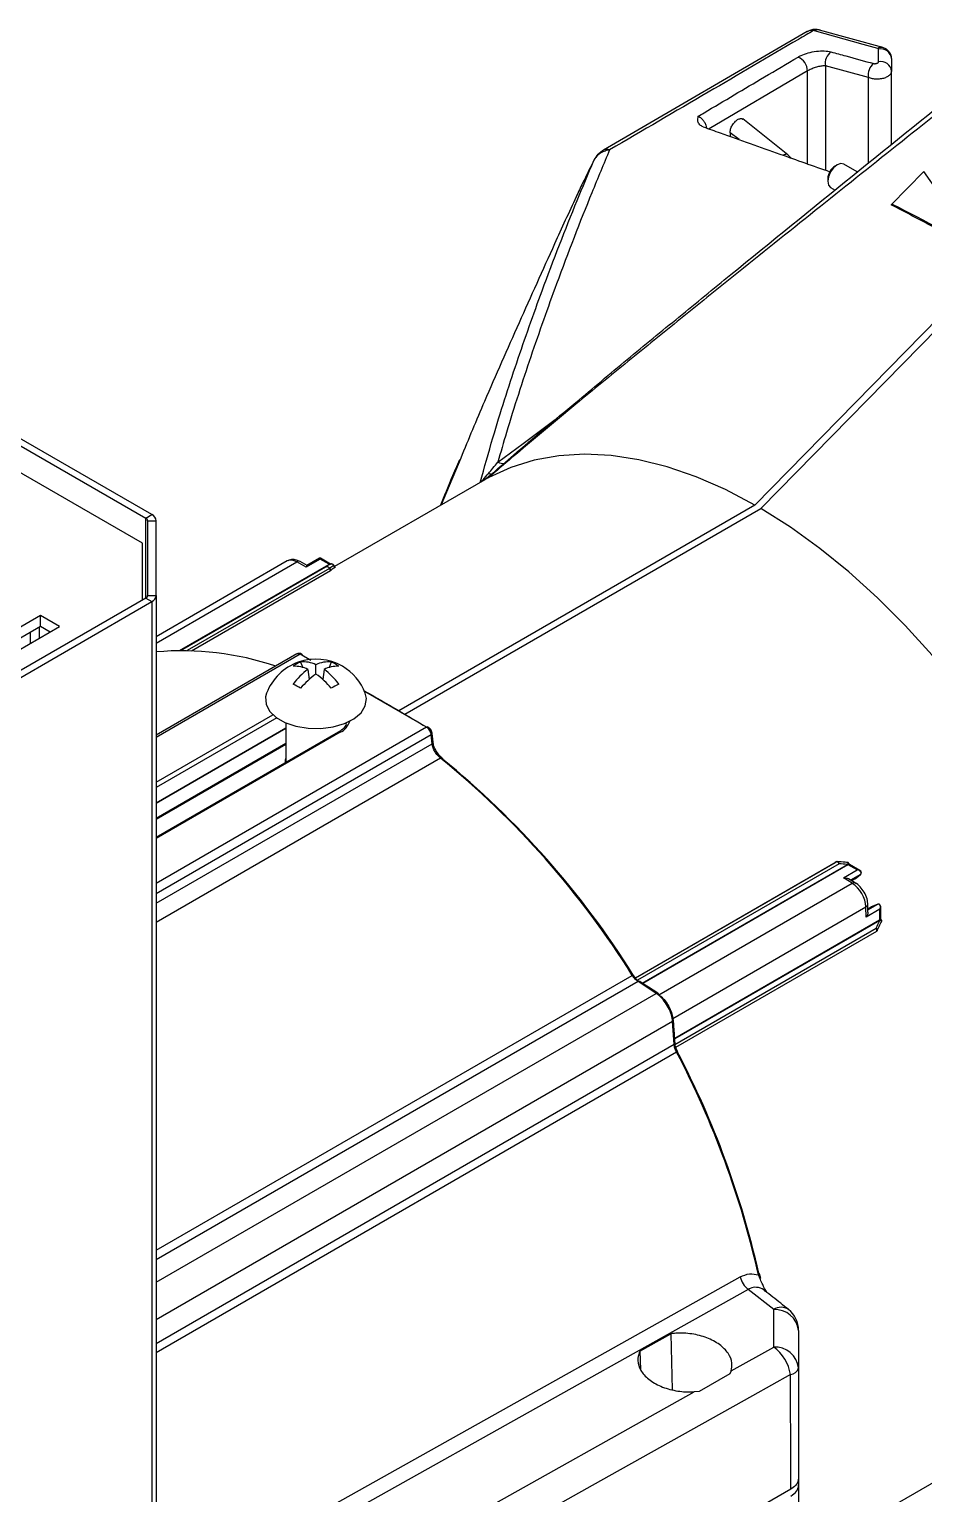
# Model space of a CAD drawing. Extents: x 8 to 113, y 1 to 87.
# Drawn here: x 22.54 to 26.72, y 9.98 to 16.81 of the extents above; entities that cross this region are included whole.
import ezdxf

# ---------------------------------------------------------------- set-up
doc = ezdxf.new("R2010")
doc.units = 0
doc.header["$MEASUREMENT"] = 0
doc.layers.add('OBJECT', color=7, linetype='CONTINUOUS')

msp = doc.modelspace()

# ---------------------------------------------------------------- linework, layer by layer
at = {"layer": 'OBJECT'}
for p, q in [((26.1732, 16.8037), (25.2222, 16.251)), ((26.2071, 16.8076), (26.2021, 16.8085)), ((26.5258, 16.7294), (26.2295, 16.8112)), ((26.5664, 16.6776), (26.5664, 16.619)), ((26.1742, 16.6203), (25.7153, 16.3495)), ((26.1741, 16.1866), (26.1742, 16.6203)), ((26.2583, 16.6441), (26.2582, 16.1569)), ((26.4588, 16.59), (26.2583, 16.6441)), ((26.5663, 16.2776), (26.5664, 16.619)), ((26.4587, 16.1908), (26.4588, 16.59)), ((26.0831, 16.2288), (25.8717, 16.3962)), ((25.8124, 16.3311), (25.8124, 16.315)), ((25.8546, 16.3), (25.8124, 16.3311)), ((26.0979, 16.2137), (26.083, 16.2288)), ((26.3132, 16.1817), (26.3025, 16.1756)), ((26.4067, 16.1488), (26.3444, 16.1848)), ((26.7168, 16.1516), (26.5648, 15.9946)), ((26.8571, 15.9519), (26.7168, 16.1516)), ((26.269, 16.1174), (26.269, 16.1051)), ((26.2819, 16.0765), (26.3027, 16.0645)), ((25.9285, 14.5939), (27.0416, 15.7297)), ((27.0794, 15.723), (25.9567, 14.5776)), ((22.2801, 14.9976), (23.0845, 14.5332)), ((23.1128, 14.5495), (22.3084, 15.0139)), ((23.0691, 14.4155), (22.1705, 14.9343)), ((24.555, 14.8132), (24.4632, 14.5944)), ((24.6674, 14.7122), (23.9662, 14.3074)), ((24.7033, 14.7418), (24.6757, 14.7179)), ((25.9285, 14.5939), (24.2662, 13.6343)), ((24.2942, 13.6178), (25.9567, 14.5776)), ((23.0845, 14.5332), (23.1128, 14.5495)), ((23.0845, 14.1598), (23.0845, 14.5332)), ((23.0933, 14.521), (23.0933, 14.172)), ((23.0933, 14.521), (23.1333, 14.521)), ((23.1333, 14.172), (23.1333, 14.521)), ((23.0691, 14.1509), (23.0691, 14.4155)), ((23.745, 14.333), (23.1333, 13.9798)), ((23.1333, 13.9493), (23.7905, 14.3287)), ((23.2425, 13.9149), (23.9387, 14.3168)), ((23.941, 14.3164), (23.2454, 13.9149)), ((23.2483, 13.9149), (23.9258, 14.306)), ((23.9421, 14.2981), (23.2779, 13.9146)), ((23.299, 13.914), (23.9477, 14.2885)), ((23.834, 14.3048), (23.7905, 14.3287)), ((23.8382, 14.3123), (23.805, 14.3305)), ((23.8986, 14.3421), (23.834, 14.3048)), ((23.8961, 14.3457), (23.8372, 14.3117)), ((23.9406, 14.3178), (23.8986, 14.3421)), ((23.9476, 14.3188), (23.9011, 14.3457)), ((23.9387, 14.3168), (23.9406, 14.3178)), ((23.9406, 14.3178), (23.9419, 14.3185)), ((23.9426, 14.3173), (23.941, 14.3164)), ((23.9422, 14.298), (23.9421, 14.2981)), ((23.9422, 14.298), (23.9436, 14.2989)), ((23.9477, 14.2885), (23.9422, 14.298)), ((23.9435, 14.299), (23.9436, 14.2989)), ((23.9436, 14.2989), (23.9491, 14.2894)), ((23.9632, 14.3116), (23.9629, 14.3121)), ((23.9683, 14.3027), (23.9632, 14.3116)), ((23.9687, 14.303), (23.9636, 14.3119)), ((23.0845, 14.1598), (20.8888, 12.8922)), ((23.0845, 14.1598), (23.1128, 14.1434)), ((23.0933, 14.172), (23.1333, 14.172)), ((23.1333, 14.172), (23.1333, 8.6399)), ((20.9171, 12.8759), (23.1128, 14.1434)), ((23.1128, 14.1434), (23.1128, 8.6114)), ((22.593, 14.0781), (21.8859, 13.6699)), ((21.9283, 13.6454), (22.593, 14.0291)), ((21.9743, 13.6188), (22.6814, 14.027)), ((22.5877, 14.026), (22.5877, 13.973)), ((22.6814, 14.027), (22.593, 14.0781)), ((22.593, 14.0291), (22.593, 14.0781)), ((22.593, 14.0291), (22.639, 14.0025)), ((22.5453, 14.0015), (22.5453, 13.9485)), ((23.7907, 13.8993), (23.1333, 13.5198)), ((23.8055, 13.8977), (23.1333, 13.5096)), ((23.8557, 13.8687), (23.8055, 13.8977)), ((23.8076, 13.8615), (23.8184, 13.8359)), ((23.8414, 13.8271), (23.8475, 13.7801)), ((23.8793, 13.8052), (23.8793, 13.8489)), ((23.9172, 13.8271), (23.9111, 13.7801)), ((23.951, 13.8614), (23.9402, 13.8359)), ((24.3956, 13.557), (24.1118, 13.7209)), ((23.1333, 13.3002), (23.6785, 13.615)), ((23.6959, 13.6008), (23.1333, 13.276)), ((24.3956, 13.557), (23.1333, 12.8282)), ((23.1333, 13.2031), (23.7388, 13.5527)), ((23.7388, 13.552), (23.1333, 13.2025)), ((23.9843, 13.5341), (23.1333, 13.0427)), ((23.7388, 13.5771), (23.7388, 13.3931)), ((23.9842, 13.5339), (23.9843, 13.5341)), ((24.0198, 13.5725), (24.0198, 13.5771)), ((23.9918, 13.5333), (23.1333, 13.0377)), ((24.4176, 13.5213), (23.1333, 12.7799)), ((23.1333, 13.1326), (23.7388, 13.4821)), ((23.1333, 12.7355), (24.4218, 13.4794)), ((23.1333, 13.1278), (23.7388, 13.4773)), ((24.4218, 13.4794), (24.4176, 13.5213)), ((24.4262, 13.4863), (24.4261, 13.4867)), ((24.4614, 13.4126), (23.1333, 12.6459)), ((25.3706, 12.3871), (26.3088, 12.9287)), ((25.3706, 12.3871), (26.3033, 12.9255)), ((26.3214, 12.9198), (25.3802, 12.3765)), ((26.3088, 12.9287), (26.3033, 12.9255)), ((26.3088, 12.9287), (26.3088, 12.9287)), ((26.3696, 12.9177), (26.3662, 12.9232)), ((25.4019, 12.3633), (26.3603, 12.9166)), ((26.3627, 12.9142), (25.405, 12.3613)), ((26.3419, 12.8537), (26.4065, 12.891)), ((26.3833, 12.8286), (26.3419, 12.8537)), ((26.3603, 12.9166), (26.3622, 12.9174)), ((26.3645, 12.9153), (26.3627, 12.9142)), ((26.3658, 12.916), (26.3645, 12.9153)), ((26.4065, 12.891), (26.3645, 12.9153)), ((26.3705, 12.9169), (26.3697, 12.9178)), ((26.419, 12.8889), (26.3704, 12.9169)), ((26.4216, 12.8703), (26.3757, 12.8438)), ((26.3962, 12.85), (26.3804, 12.8409)), ((26.3962, 12.85), (26.4216, 12.8703)), ((26.3966, 12.8503), (26.3962, 12.85)), ((26.3966, 12.8503), (26.422, 12.8706)), ((26.422, 12.8706), (26.4216, 12.8703)), ((25.4808, 12.3076), (26.3833, 12.8286)), ((26.3988, 12.8297), (26.3664, 12.8494)), ((25.5448, 12.1975), (26.4468, 12.7183)), ((26.4478, 12.6699), (26.4468, 12.7183)), ((26.4564, 12.6933), (26.4556, 12.7312)), ((26.456, 12.7099), (26.4717, 12.7189)), ((26.4562, 12.7042), (26.5021, 12.7308)), ((26.5021, 12.7308), (26.4717, 12.7189)), ((26.4717, 12.7189), (26.4722, 12.7191)), ((26.5025, 12.731), (26.4722, 12.7192)), ((26.5021, 12.7308), (26.5025, 12.731)), ((26.5168, 12.6631), (26.5168, 12.7191)), ((25.5544, 12.1058), (26.5105, 12.6578)), ((26.5114, 12.6545), (25.5546, 12.1022)), ((26.5124, 12.7072), (26.4478, 12.6699)), ((26.5105, 12.6578), (26.5124, 12.6588)), ((26.513, 12.6557), (26.5114, 12.6545)), ((26.5124, 12.6588), (26.5124, 12.7072)), ((26.5124, 12.6588), (26.5136, 12.6596)), ((26.5201, 12.6563), (26.517, 12.662)), ((25.5546, 12.0765), (26.4947, 12.6192)), ((26.4961, 12.6038), (25.5583, 12.0625)), ((23.1333, 11.1158), (25.3563, 12.3991)), ((25.3837, 12.3696), (23.1333, 11.0705)), ((23.1333, 10.9677), (25.4674, 12.3151)), ((25.4674, 12.3151), (25.3837, 12.3696)), ((25.5444, 12.1832), (23.1333, 10.7912)), ((25.5515, 12.0772), (25.5444, 12.1832)), ((23.1333, 10.6812), (25.5515, 12.0772)), ((25.5631, 12.0398), (23.1333, 10.6371)), ((25.9562, 10.9838), (25.9504, 11.006)), ((25.9546, 10.9791), (25.9453, 11.0005)), ((26.0165, 10.8393), (25.8976, 10.9334)), ((25.3921, 10.6447), (25.5364, 10.726)), ((25.5364, 10.726), (25.5422, 10.4641)), ((25.8173, 10.5525), (26.0165, 10.6642)), ((25.3921, 10.6447), (25.3953, 10.5601)), ((25.8116, 10.5386), (25.6679, 10.4574)), ((25.8173, 10.5525), (25.8116, 10.5386)), ((25.6679, 10.4574), (25.6446, 10.4555)), ((26.5132, 9.889), (27.2139, 10.2935)), ((26.1328, 10.052), (26.1328, 10.0194)), ((26.0962, 10.001), (22.7841, 8.089))]:
    msp.add_line(p, q, dxfattribs=at)
at = {"layer": 'OBJECT', "flags": 128}
for points in [[(26.5025, 16.7252), (26.4343, 16.7442), (26.2071, 16.8076)], [(26.3444, 16.1848), (26.3301, 16.1876), (26.3132, 16.1817), (26.2962, 16.168), (26.2819, 16.1487), (26.2723, 16.1266), (26.269, 16.1052)], [(26.269, 16.1052), (26.2723, 16.0876), (26.2819, 16.0765)], [(24.7282, 14.7941), (24.8467, 14.8818), (24.9968, 14.9929)], [(25.9285, 14.5939), (25.7911, 14.666), (25.6546, 14.7254), (25.5198, 14.7719), (25.3874, 14.8053), (25.2583, 14.8252), (25.1332, 14.8317), (25.0127, 14.8246), (24.8977, 14.804), (24.7887, 14.77), (24.6865, 14.7229)], [(24.6849, 14.7421), (24.6881, 14.7407), (24.6911, 14.7397), (24.6938, 14.7391), (24.6963, 14.7388), (24.6985, 14.739), (24.7004, 14.7395), (24.702, 14.7405), (24.7033, 14.7418)], [(27.2033, 13.2642), (27.1009, 13.4304), (26.9917, 13.5912), (26.8764, 13.7456), (26.7555, 13.8928), (26.6299, 14.0317), (26.5003, 14.1617), (26.3673, 14.282), (26.2319, 14.3918), (26.0948, 14.4905), (25.9567, 14.5776)], [(23.6488, 13.7159), (23.6443, 13.6994), (23.6462, 13.6653), (23.6627, 13.6325), (23.6928, 13.6031), (23.7347, 13.5789), (23.7856, 13.5615), (23.8424, 13.552), (23.9015, 13.5509), (23.9592, 13.5584), (24.012, 13.5739), (24.0563, 13.5965), (24.0896, 13.6247), (24.1096, 13.6568), (24.1152, 13.6908), (24.1098, 13.7158)], [(24.4261, 13.4867), (24.4232, 13.5161), (24.4219, 13.5286)], [(24.4614, 13.4126), (24.4633, 13.4135), (24.4651, 13.414), (24.4667, 13.4141), (24.468, 13.4138), (24.4691, 13.4131), (24.4698, 13.412), (24.4701, 13.4105), (24.4701, 13.4087)], [(25.3563, 12.3991), (25.3581, 12.4001), (25.3596, 12.4009), (25.3608, 12.4015), (25.3616, 12.4018), (25.362, 12.4018), (25.3619, 12.4016), (25.3614, 12.4011), (25.3605, 12.4003)], [(25.5631, 12.0398), (25.5649, 12.0409), (25.5664, 12.0418), (25.5675, 12.0426), (25.5681, 12.0431), (25.5683, 12.0434), (25.5681, 12.0435), (25.5674, 12.0433), (25.5663, 12.0429)], [(25.9453, 11.0005), (25.9471, 11.0017), (25.9485, 11.0029), (25.9494, 11.0041), (25.9498, 11.0053), (25.9499, 11.0058)], [(23.1333, 9.4646), (23.3718, 9.5981), (24.7797, 10.3864), (25.86, 10.9913)], [(25.8976, 10.9334), (24.9815, 10.4207), (24.0652, 9.9081), (23.1333, 9.3868)], [(26.0165, 10.6642), (26.0165, 10.8193), (26.0165, 10.8393)], [(26.1328, 10.7415), (26.1328, 10.5864), (26.1328, 10.5664)], [(26.0945, 10.5361), (25.9173, 10.4367), (25.2085, 10.0394), (23.1333, 8.8764)], [(26.1328, 10.5664), (26.1328, 10.3863), (26.1328, 10.2146), (26.1328, 10.052)], [(23.3465, 9.166), (23.6634, 9.3438), (24.5785, 9.8573), (25.6446, 10.4555)], [(26.1328, 10.0194), (26.1328, 9.8686), (26.1328, 9.7284), (26.1328, 9.5991)]]:
    msp.add_lwpolyline(points, dxfattribs=at)
at = {"layer": 'OBJECT'}
for centre, radius, start, end in [((26.215, 16.7952), 0.0185, 86.52814, 134.01899), ((26.2225, 16.7836), 0.0285, 75.71827, 122.6374), ((26.1006, 16.6175), 0.0737, 2.19653, 66.47577), ((26.322, 16.6566), 0.0649, 126.09988, 191.1391), ((26.5187, 16.7014), 0.0288, 75.80469, 124.34219), ((26.5178, 16.6742), 0.0488, 3.99168, 103.41987), ((26.5227, 16.6025), 0.0651, 126.85511, 191.08492), ((26.5178, 16.6155), 0.0487, 4.13988, 103.4835), ((25.216, 16.2243), 0.0182, 82.72904, 127.45199), ((25.2371, 16.2225), 0.0321, 65.68884, 118.08353), ((26.3396, 16.1154), 0.0706, 121.60128, 178.38442), ((24.7518, 14.843), 0.0543, 244.30546, 279.10686), ((25.0928, 13.9754), 0.8508, 118.52611, 119.99629), ((23.0783, 14.5195), 0.0151, 5.69325, 65.62616), ((23.0982, 14.5175), 0.0352, 5.69543, 65.62475), ((23.7992, 14.3179), 0.0139, 65.55716, 128.61345), ((23.9402, 14.3189), 0.00262, 235.16177, 288.92095), ((23.9421, 14.3198), 0.00251, 232.52558, 282.54119), ((23.8817, 14.3979), 0.1166, 301.18759, 302.00049), ((23.9452, 14.3154), 0.00293, 108.84779, 116.51315), ((23.9454, 14.3185), 0.0000674, 111.42734, 149.89452), ((23.9454, 14.3184), 0.0000937, 43.13701, 100.19545), ((23.9626, 14.3127), 0.000663, 294.3406, 336.23798), ((23.9452, 14.343), 0.0362, 299.82659, 300.55338), ((23.0783, 14.1735), 0.0151, 294.37277, 354.30454), ((23.0982, 14.1755), 0.0352, 294.3753, 354.30468), ((23.2539, 12.5507), 1.3632, 71.28695, 95.07728), ((23.8098, 13.8921), 0.0071, 64.68123, 127.77014), ((23.809, 13.8927), 0.00694, 359.3661, 55.81217), ((23.8793, 13.6281), 0.2466, 59.99533, 159.15501), ((23.8722, 13.7099), 0.1648, 113.07537, 126.91925), ((23.7794, 13.7032), 0.1386, 63.40572, 92.57544), ((24.0264, 13.574), 0.3135, 126.16189, 143.8811), ((23.8209, 13.7259), 0.1362, 64.59773, 95.61009), ((23.9377, 13.726), 0.1361, 84.37956, 115.39522), ((23.9792, 13.7032), 0.1385, 87.41418, 116.58832), ((23.7322, 13.574), 0.3135, 36.111, 53.83063), ((23.8864, 13.7098), 0.1648, 53.07395, 66.91676), ((23.8793, 13.6281), 0.2466, 20.83028, 59.99533), ((23.1468, 12.6343), 1.2872, 59.11125, 60.87947), ((24.0965, 13.4983), 0.376, 125.28372, 140.2102), ((23.6621, 13.4983), 0.376, 39.7821, 54.70779), ((24.6105, 12.6363), 1.2848, 119.11157, 120.88306), ((23.9875, 13.5273), 0.00741, 53.79251, 114.89807), ((23.9572, 13.6093), 0.0835, 294.50262, 343.30307), ((24.4, 13.5511), 0.00735, 62.11494, 126.25944), ((24.4139, 13.5284), 0.008, 297.403, 2.20163), ((24.418, 13.4866), 0.00818, 297.86694, 357.29431), ((21.8567, 10.2109), 4.1273, 32.01678, 50.87088), ((21.8787, 10.2232), 4.1064, 32.01679, 50.87087), ((26.3604, 12.9135), 0.00667, 52.0782, 61.55944), ((26.3664, 12.9202), 0.00708, 210.80978, 238.17993), ((26.3678, 12.9213), 0.00683, 214.90884, 241.1723), ((26.3689, 12.9064), 0.0126, 112.54789, 114.31219), ((26.4161, 12.8761), 0.00801, 313.3357, 4.35261), ((26.4231, 12.879), 0.00252, 294.39509, 354.26906), ((26.392, 12.8164), 0.015, 62.81474, 125.65934), ((26.4406, 12.7319), 0.015, 294.37633, 357.12088), ((26.5043, 12.723), 0.00803, 55.53903, 106.44904), ((26.5103, 12.7278), 0.00239, 64.01122, 127.28136), ((26.5099, 12.7279), 0.00251, 354.28433, 54.2513), ((26.5176, 12.658), 0.00707, 181.71906, 209.12525), ((26.5192, 12.6586), 0.00682, 178.72874, 205.01829), ((26.5076, 12.666), 0.0114, 305.64455, 307.60404), ((26.5087, 12.6562), 0.0067, 358.38734, 7.84077), ((25.388, 12.363), 0.00791, 61.6355, 123.46598), ((25.4718, 12.3085), 0.00792, 61.20522, 123.37706), ((25.4712, 12.3095), 0.00739, 359.18504, 53.81875), ((25.5409, 12.1902), 0.00784, 296.30015, 358.93886), ((25.5417, 12.1892), 0.00717, 6.7383, 61.80253), ((25.548, 12.0842), 0.00781, 296.16421, 359.01462), ((21.782, 10.0592), 4.2684, 12.73963, 27.64637), ((21.8044, 10.0724), 4.2468, 12.73962, 27.64637), ((25.9461, 11.0051), 0.00383, 11.71892, 82.38792), ((25.956, 11.0125), 0.0983, 192.44537, 233.55539), ((26.0511, 10.7858), 0.0638, 57.44265, 122.85061), ((26.0218, 10.7276), 0.1118, 7.14149, 92.72622), ((26.0078, 10.7415), 0.125, 0, 51.61604), ((26.0218, 10.5525), 0.1118, 7.14149, 92.72622), ((25.8996, 10.5053), 0.1973, 8.97943, 53.67369), ((26.0896, 10.5816), 0.0458, 276.18577, 340.68528)]:
    msp.add_arc(centre, radius, start, end, dxfattribs=at)
for centre, major_axis, ratio, start_param, end_param in [((28.6925, 13.3902), (3.1321, -2.7839), 0.210643, 2.299434, 2.48326), ((23.7915, 14.2559), (-0.0472, 0.0767), 0.577049, 5.480275, 6.266738), ((23.8986, 14.3298), (-0.0023, 0.0159), 0.167246, 5.563212, 6.349675), ((23.8986, 14.3298), (0.0023, 0.0159), 0.166297, 6.217097, 7.002986), ((25.3333, 12.1522), (-1.2767, 2.2362), 0.828549, 0.063788, 0.072458), ((25.3451, 12.159), (-1.2687, 2.2235), 0.836787, 0.062318, 0.07323), ((25.3545, 12.1644), (-1.2638, 2.2148), 0.836787, 0.067642, 0.078603), ((25.3333, 12.1522), (4.6053, -0.2032), 0.179693, 1.35382, 1.362489), ((26.4064, 12.8788), (0.0175, 0.0038), 0.675481, 6.137087, 7.707883), ((26.4064, 12.8788), (0.0175, -0.0038), 0.675526, 0.14523, 1.716026), ((26.3842, 12.7557), (-0.045, 0.0779), 0.558374, 3.925942, 5.496738), ((26.5018, 12.7133), (0.0055, 0.017), 0.676243, 4.566221, 6.137017), ((26.5018, 12.7133), (0.012, 0.0132), 0.676281, 4.857813, 6.428609), ((25.3333, 12.1522), (2.1299, 4.0902), 0.180489, 4.920014, 4.928684), ((26.0078, 12.542), (-0.0619, 3.6533), 0.017273, 3.942916, 4.13082)]:
    msp.add_ellipse(centre, major_axis=major_axis, ratio=ratio, start_param=start_param, end_param=end_param, dxfattribs=at)
for points, knots in [([(26.216, 16.8128), (26.2137, 16.8133), (26.205, 16.8152), (26.1898, 16.8119), (26.1786, 16.8062), (26.1732, 16.8034)], [0, 0, 0, 0, 0.154019, 0.5934, 1, 1, 1, 1]), ([(26.2021, 16.8085), (26.1789, 16.7949), (26.0148, 16.699), (25.6975, 16.5134), (25.4035, 16.3413), (25.2503, 16.2517)], [0, 0, 0, 0, 0.07326, 0.517167, 1, 1, 1, 1]), ([(26.2021, 16.8085), (26.1964, 16.8092), (26.1862, 16.8104), (26.1774, 16.8052), (26.1736, 16.8029)], [0, 0, 0, 0, 0.561353, 1, 1, 1, 1]), ([(26.2329, 16.8102), (26.2299, 16.8112), (26.2244, 16.8129), (26.2185, 16.813), (26.2158, 16.813)], [0, 0, 0, 0, 0.543949, 1, 1, 1, 1]), ([(25.6638, 16.4087), (25.6729, 16.4141), (25.776, 16.4752), (25.9314, 16.5673), (26.0777, 16.654), (26.13, 16.685)], [0, 0, 0, 0, 0.058482, 0.663526, 1, 1, 1, 1]), ([(26.13, 16.685), (26.1347, 16.6876), (26.1485, 16.6952), (26.1778, 16.7056), (26.2159, 16.713), (26.2538, 16.7149), (26.2738, 16.711), (26.2837, 16.7091)], [0, 0, 0, 0, 0.109227, 0.325258, 0.547858, 0.773813, 1, 1, 1, 1]), ([(26.2837, 16.7091), (26.3069, 16.7028), (26.3735, 16.6846), (26.4402, 16.6665), (26.4836, 16.6546)], [0, 0, 0, 0, 0.34783, 1, 1, 1, 1]), ([(26.5064, 16.7216), (26.5064, 16.7218), (26.5064, 16.7227), (26.5054, 16.7241), (26.5035, 16.7248), (26.5025, 16.7252)], [0, 0, 0, 0, 0.116848, 0.558928, 1, 1, 1, 1]), ([(26.5064, 16.6628), (26.5064, 16.6777), (26.5064, 16.6973), (26.5064, 16.7168), (26.5064, 16.7216)], [0, 0, 0, 0, 0.7527133, 1, 1, 1, 1]), ([(26.5657, 16.678), (26.5659, 16.6796), (26.5669, 16.6882), (26.5612, 16.7024), (26.5505, 16.7165), (26.5366, 16.7262), (26.5261, 16.7291), (26.5206, 16.7306)], [0, 0, 0, 0, 0.066285, 0.342006, 0.565709, 0.769898, 1, 1, 1, 1]), ([(26.2583, 16.6441), (26.2529, 16.6439), (26.242, 16.6437), (26.2214, 16.6394), (26.2006, 16.633), (26.1844, 16.6261), (26.1767, 16.6218), (26.1742, 16.6203)], [0, 0, 0, 0, 0.232658, 0.462587, 0.684294, 0.894714, 1, 1, 1, 1]), ([(26.5664, 16.619), (26.5657, 16.6151), (26.5644, 16.6074), (26.5539, 16.5967), (26.5385, 16.5883), (26.5192, 16.5829), (26.4982, 16.5811), (26.4765, 16.583), (26.4648, 16.5876), (26.4588, 16.59)], [0, 0, 0, 0, 0.1408197, 0.2825797, 0.422468, 0.5615576, 0.7020277, 0.8454272, 1, 1, 1, 1]), ([(26.4836, 16.6546), (26.4849, 16.6544), (26.4874, 16.6539), (26.492, 16.6542), (26.4964, 16.6551), (26.5005, 16.6567), (26.5038, 16.6586), (26.506, 16.6608), (26.5063, 16.6621), (26.5064, 16.6628)], [0, 0, 0, 0, 0.157187, 0.302163, 0.442885, 0.580984, 0.719256, 0.859595, 1, 1, 1, 1]), ([(26.9723, 16.5754), (26.8456, 16.4746), (26.5921, 16.2729), (26.2106, 15.9685), (25.8735, 15.6985), (25.5817, 15.4636), (25.3359, 15.2643), (25.1218, 15.0889), (24.941, 14.9391), (24.8042, 14.8242), (24.7221, 14.7536), (24.6865, 14.7229)], [0, 0, 0, 0, 0.165243, 0.3305, 0.495665, 0.602019, 0.708404, 0.814573, 0.881575, 0.948512, 1, 1, 1, 1]), ([(24.7033, 14.7418), (24.7356, 14.7699), (24.8136, 14.8378), (24.9445, 14.9492), (25.1219, 15.0983), (25.3321, 15.273), (25.5739, 15.4719), (25.9244, 15.7583), (26.3832, 16.1305), (26.7595, 16.4335), (26.9477, 16.585)], [0, 0, 0, 0, 0.047039, 0.113471, 0.179969, 0.286445, 0.393127, 0.499782, 0.749839, 1, 1, 1, 1]), ([(25.6875, 16.3593), (25.6815, 16.3623), (25.6678, 16.3691), (25.6608, 16.3868), (25.6627, 16.4007), (25.6638, 16.4087), (25.6638, 16.4087)], [0, 0, 0, 0, 0.255403, 0.572513, 0.997436, 1, 1, 1, 1]), ([(25.6638, 16.4087), (25.6663, 16.4076), (25.6725, 16.4049), (25.6826, 16.3962), (25.6925, 16.383), (25.6999, 16.3681), (25.7019, 16.3584), (25.7028, 16.3539)], [0, 0, 0, 0, 0.1415556, 0.3633287, 0.5852454, 0.8072546, 1, 1, 1, 1]), ([(25.6875, 16.3593), (25.7139, 16.35), (25.8331, 16.3076), (26.0299, 16.2377), (26.2008, 16.1772), (26.2785, 16.1497)], [0, 0, 0, 0, 0.133904, 0.605945, 1, 1, 1, 1]), ([(25.8124, 16.3311), (25.8129, 16.3368), (25.8138, 16.3482), (25.8221, 16.3666), (25.8338, 16.3826), (25.8479, 16.3941), (25.8615, 16.3984), (25.871, 16.3977), (25.874, 16.3939), (25.8745, 16.3932)], [0, 0, 0, 0, 0.161561, 0.322555, 0.483474, 0.644209, 0.804858, 0.965532, 1, 1, 1, 1]), ([(24.6464, 14.6997), (24.6658, 14.7695), (24.7187, 14.9597), (24.8155, 15.2603), (24.9473, 15.6322), (25.0688, 15.9455), (25.1506, 16.1403), (25.1767, 16.2022)], [0, 0, 0, 0, 0.128868, 0.35066, 0.572454, 0.864185, 1, 1, 1, 1]), ([(25.2503, 16.2517), (25.2225, 16.1855), (25.1386, 15.985), (25.0146, 15.6641), (24.881, 15.2881), (24.7902, 15.0076), (24.7416, 14.8403), (24.7282, 14.7941)], [0, 0, 0, 0, 0.149455, 0.452289, 0.682256, 0.912223, 1, 1, 1, 1]), ([(25.1767, 16.2022), (25.1591, 16.1671), (25.131, 16.1108), (25.1039, 16.0542), (25.0937, 16.0328)], [0, 0, 0, 0, 0.623157, 1, 1, 1, 1]), ([(25.2052, 16.2385), (25.2032, 16.237), (25.1939, 16.2296), (25.1841, 16.2165), (25.1779, 16.2046), (25.176, 16.2009)], [0, 0, 0, 0, 0.152888, 0.740511, 1, 1, 1, 1]), ([(25.2183, 16.2424), (25.2152, 16.2408), (25.2029, 16.2344), (25.1882, 16.221), (25.1794, 16.2075), (25.1767, 16.2023), (25.1767, 16.2022)], [0, 0, 0, 0, 0.174054, 0.699451, 0.993604, 1, 1, 1, 1]), ([(25.2225, 16.2499), (25.2181, 16.2478), (25.2118, 16.2448), (25.2066, 16.2399), (25.205, 16.2384)], [0, 0, 0, 0, 0.704081, 1, 1, 1, 1]), ([(25.2503, 16.2517), (25.2468, 16.2512), (25.2357, 16.2494), (25.2254, 16.2452), (25.2183, 16.2424)], [0, 0, 0, 0, 0.311835, 1, 1, 1, 1]), ([(26.0829, 16.2287), (26.082, 16.2293), (26.0799, 16.231), (26.075, 16.2316), (26.0684, 16.2306), (26.0633, 16.2281), (26.0607, 16.2268)], [0, 0, 0, 0, 0.173055, 0.4385533, 0.7198616, 1, 1, 1, 1]), ([(25.0937, 16.0328), (25.0602, 15.9596), (24.9701, 15.7622), (24.827, 15.4438), (24.6784, 15.1105), (24.5916, 14.9013), (24.555, 14.8132)], [0, 0, 0, 0, 0.177664, 0.479021, 0.780458, 1, 1, 1, 1]), ([(26.5648, 15.9946), (26.5655, 15.9953), (26.5671, 15.9966), (26.5695, 15.9976), (26.5717, 15.9976), (26.573, 15.9969), (26.5735, 15.9961), (26.5737, 15.996)], [0, 0, 0, 0, 0.229969, 0.4598542, 0.693609, 0.9331614, 1, 1, 1, 1]), ([(27.0425, 15.7306), (27.0379, 15.7334), (27.0148, 15.7473), (26.9187, 15.8043), (26.7593, 15.8952), (26.6293, 15.9616), (26.5648, 15.9946)], [0, 0, 0, 0, 0.027028, 0.135674, 0.570725, 1, 1, 1, 1]), ([(24.5488, 14.8045), (24.5367, 14.7765), (24.5061, 14.7059), (24.478, 14.6355), (24.4611, 14.5931)], [0, 0, 0, 0, 0.39762, 1, 1, 1, 1]), ([(24.6849, 14.7421), (24.6918, 14.7502), (24.7075, 14.7686), (24.7208, 14.7849), (24.7282, 14.7941)], [0, 0, 0, 0, 0.442277, 1, 1, 1, 1]), ([(24.6539, 14.7044), (24.6559, 14.7069), (24.6673, 14.7205), (24.677, 14.7324), (24.6849, 14.7421)], [0, 0, 0, 0, 0.179137, 1, 1, 1, 1]), ([(24.6757, 14.7179), (24.6757, 14.718), (24.6756, 14.7181), (24.6738, 14.7171), (24.6669, 14.713), (24.6596, 14.7082), (24.6539, 14.7044)], [0, 0, 0, 0, 0.1076604, 0.2152748, 0.3877884, 1, 1, 1, 1]), ([(24.6865, 14.7229), (24.6845, 14.7218), (24.6798, 14.7193), (24.6757, 14.7173), (24.6757, 14.7178), (24.6757, 14.7179)], [0, 0, 0, 0, 0.374651, 0.874631, 1, 1, 1, 1]), ([(23.805, 14.3305), (23.7997, 14.333), (23.7869, 14.3391), (23.7663, 14.3416), (23.7531, 14.3361), (23.7474, 14.3337)], [0, 0, 0, 0, 0.285783, 0.689562, 1, 1, 1, 1]), ([(23.8374, 14.3114), (23.837, 14.3112), (23.8357, 14.3106), (23.8348, 14.3074), (23.834, 14.3048), (23.834, 14.3048)], [0, 0, 0, 0, 0.299251, 0.988648, 1, 1, 1, 1]), ([(23.9013, 14.3455), (23.901, 14.3457), (23.9003, 14.3462), (23.8988, 14.3465), (23.8971, 14.3463), (23.8963, 14.3458), (23.896, 14.3456)], [0, 0, 0, 0, 0.147582, 0.467259, 0.810449, 1, 1, 1, 1]), ([(23.9258, 14.306), (23.9258, 14.306), (23.9264, 14.3063), (23.9284, 14.307), (23.932, 14.3072), (23.9365, 14.3058), (23.9406, 14.3031), (23.9426, 14.3003), (23.9435, 14.299)], [0, 0, 0, 0, 0.009469, 0.112282, 0.337626, 0.559587, 0.779757, 1, 1, 1, 1]), ([(23.9421, 14.2981), (23.9412, 14.2995), (23.9393, 14.3023), (23.9354, 14.3052), (23.9314, 14.3068), (23.9281, 14.3068), (23.9264, 14.3062), (23.9258, 14.306), (23.9258, 14.306)], [0, 0, 0, 0, 0.220241, 0.440416, 0.662375, 0.887721, 0.990552, 1, 1, 1, 1]), ([(23.9419, 14.3185), (23.9426, 14.3187), (23.9443, 14.3192), (23.946, 14.3188), (23.947, 14.3186)], [0, 0, 0, 0, 0.4058981, 1, 1, 1, 1]), ([(23.9419, 14.3185), (23.942, 14.3184), (23.9424, 14.3183), (23.9432, 14.318), (23.9439, 14.3181), (23.9443, 14.3182)], [0, 0, 0, 0, 0.1241272, 0.4682484, 1, 1, 1, 1]), ([(23.9439, 14.318), (23.9436, 14.318), (23.943, 14.3179), (23.9423, 14.3182), (23.942, 14.3184), (23.9419, 14.3185)], [0, 0, 0, 0, 0.533187, 0.872784, 1, 1, 1, 1]), ([(23.9439, 14.318), (23.9439, 14.318), (23.9435, 14.3178), (23.9431, 14.3176), (23.9426, 14.3173)], [0, 0, 0, 0, 0.026958, 1, 1, 1, 1]), ([(23.9455, 14.3185), (23.9452, 14.3184), (23.9448, 14.3183), (23.9442, 14.3181), (23.944, 14.318), (23.9439, 14.318)], [0, 0, 0, 0, 0.5070186, 0.8253404, 1, 1, 1, 1]), ([(23.9443, 14.3182), (23.9443, 14.3182), (23.9443, 14.3182), (23.9444, 14.3182), (23.9444, 14.3182), (23.9445, 14.3182)], [0, 0, 0, 0, 0.183378, 0.419993, 1, 1, 1, 1]), ([(23.9454, 14.3185), (23.9452, 14.3185), (23.9449, 14.3184), (23.9446, 14.3183), (23.9445, 14.3182), (23.9444, 14.3182), (23.9444, 14.3182), (23.9444, 14.3182), (23.9444, 14.3182)], [0, 0, 0, 0, 0.5649491, 0.7977945, 0.9095839, 0.9636414, 0.987905, 1, 1, 1, 1]), ([(23.9444, 14.3181), (23.9446, 14.3182), (23.9449, 14.3184), (23.9452, 14.3184), (23.9453, 14.3184)], [0, 0, 0, 0, 0.4961, 1, 1, 1, 1]), ([(23.9629, 14.3121), (23.9619, 14.3134), (23.96, 14.316), (23.9556, 14.3183), (23.9506, 14.3194), (23.9472, 14.3188), (23.9455, 14.3185)], [0, 0, 0, 0, 0.2424469, 0.4846068, 0.7345673, 1, 1, 1, 1]), ([(23.9632, 14.3124), (23.9631, 14.3125), (23.9624, 14.3143), (23.9594, 14.3167), (23.9548, 14.319), (23.9501, 14.3196), (23.9474, 14.3188), (23.9464, 14.3185)], [0, 0, 0, 0, 0.028744, 0.294193, 0.555435, 0.833061, 1, 1, 1, 1]), ([(23.9491, 14.2894), (23.9488, 14.2892), (23.9485, 14.289), (23.9479, 14.2886), (23.9477, 14.2885)], [0, 0, 0, 0, 0.642025, 1, 1, 1, 1]), ([(23.9637, 14.3116), (23.9636, 14.3118), (23.9634, 14.3121), (23.9633, 14.3123), (23.9632, 14.3124)], [0, 0, 0, 0, 0.790177, 1, 1, 1, 1]), ([(23.9686, 14.303), (23.9686, 14.303), (23.9687, 14.303), (23.9685, 14.3029), (23.9683, 14.3027)], [0, 0, 0, 0, 0.13937, 1, 1, 1, 1]), ([(23.8127, 13.8981), (23.8112, 13.8991), (23.8074, 13.9014), (23.8004, 13.9022), (23.7941, 13.9014), (23.7915, 13.8995), (23.7908, 13.899)], [0, 0, 0, 0, 0.220517, 0.574398, 0.900508, 1, 1, 1, 1]), ([(23.8055, 13.8977), (23.8031, 13.8988), (23.7984, 13.9009), (23.7933, 13.9009), (23.7913, 13.8993), (23.7909, 13.899)], [0, 0, 0, 0, 0.429313, 0.858622, 1, 1, 1, 1]), ([(24.1018, 13.7291), (24.1556, 13.6983), (24.2547, 13.6415), (24.3523, 13.5838), (24.3969, 13.5574)], [0, 0, 0, 0, 0.543092, 1, 1, 1, 1]), ([(24.0198, 13.5725), (24.0189, 13.5691), (24.0162, 13.5595), (24.0028, 13.5459), (23.9893, 13.5372), (23.9843, 13.5341)], [0, 0, 0, 0, 0.260286, 0.727149, 1, 1, 1, 1]), ([(24.4176, 13.5213), (24.4172, 13.5242), (24.4164, 13.5299), (24.4123, 13.5392), (24.4067, 13.5477), (24.4007, 13.5537), (24.397, 13.5561), (24.3956, 13.557)], [0, 0, 0, 0, 0.218544, 0.437092, 0.65551, 0.873728, 1, 1, 1, 1]), ([(24.4215, 13.5287), (24.4214, 13.5303), (24.4212, 13.5353), (24.4172, 13.5436), (24.411, 13.5524), (24.4056, 13.5558), (24.4032, 13.5572)], [0, 0, 0, 0, 0.1415383, 0.440161, 0.7559532, 1, 1, 1, 1]), ([(24.4614, 13.4126), (24.4566, 13.4168), (24.447, 13.4254), (24.4348, 13.4428), (24.4253, 13.4617), (24.423, 13.4734), (24.4218, 13.4794)], [0, 0, 0, 0, 0.2465, 0.492976, 0.740148, 1, 1, 1, 1]), ([(24.4671, 13.4153), (24.4649, 13.417), (24.4575, 13.4228), (24.4453, 13.4381), (24.4336, 13.4584), (24.4272, 13.4761), (24.4268, 13.4839), (24.4267, 13.4862)], [0, 0, 0, 0, 0.1092203, 0.3625739, 0.6250004, 0.8877505, 1, 1, 1, 1]), ([(23.7388, 13.4112), (23.7381, 13.4103), (23.734, 13.4046), (23.7352, 13.3983), (23.7363, 13.393)], [0, 0, 0, 0, 0.149903, 1, 1, 1, 1]), ([(26.3214, 12.9198), (26.3214, 12.9199), (26.321, 12.9206), (26.3199, 12.9229), (26.3177, 12.926), (26.3146, 12.9286), (26.3115, 12.9297), (26.3097, 12.929), (26.3088, 12.9287)], [0, 0, 0, 0, 0.009447, 0.112287, 0.337627, 0.559585, 0.779762, 1, 1, 1, 1]), ([(26.3135, 12.9296), (26.3128, 12.9297), (26.3111, 12.9299), (26.3097, 12.929), (26.3089, 12.9286)], [0, 0, 0, 0, 0.465672, 1, 1, 1, 1]), ([(26.3625, 12.9258), (26.3584, 12.9261), (26.3419, 12.9275), (26.3253, 12.9288), (26.3129, 12.9298)], [0, 0, 0, 0, 0.2500512, 1, 1, 1, 1]), ([(26.3134, 12.9297), (26.3134, 12.9297), (26.3143, 12.9299), (26.3162, 12.9288), (26.3187, 12.9263), (26.3204, 12.923), (26.3211, 12.9207), (26.3214, 12.9199), (26.3214, 12.9198)], [0, 0, 0, 0, 0.008363, 0.288361, 0.570625, 0.857209, 0.98796, 1, 1, 1, 1]), ([(26.3662, 12.9231), (26.3661, 12.9233), (26.3658, 12.9241), (26.3644, 12.9252), (26.3628, 12.9259), (26.3618, 12.9258), (26.3617, 12.9258)], [0, 0, 0, 0, 0.08722, 0.489323, 0.91361, 1, 1, 1, 1]), ([(26.3636, 12.9193), (26.3637, 12.9208), (26.364, 12.9235), (26.3632, 12.9256), (26.3621, 12.9256), (26.3618, 12.9257)], [0, 0, 0, 0, 0.4055322, 0.7826994, 1, 1, 1, 1]), ([(26.3637, 12.9179), (26.3637, 12.918), (26.3635, 12.9185), (26.3636, 12.919), (26.3636, 12.9193), (26.3636, 12.9193)], [0, 0, 0, 0, 0.264464, 0.86603, 1, 1, 1, 1]), ([(26.3645, 12.9187), (26.3645, 12.9187), (26.3644, 12.9186), (26.3642, 12.9184), (26.3641, 12.9183), (26.3641, 12.9183), (26.364, 12.9182), (26.364, 12.9181), (26.364, 12.9181), (26.3641, 12.9181), (26.3641, 12.9181)], [0, 0, 0, 0, 0.330544, 0.552381, 0.701728, 0.802975, 0.904005, 0.945448, 0.979445, 1, 1, 1, 1]), ([(26.3661, 12.9231), (26.3662, 12.9231), (26.3665, 12.923), (26.3661, 12.9216), (26.3651, 12.9197), (26.3645, 12.9187)], [0, 0, 0, 0, 0.096485, 0.534611, 1, 1, 1, 1]), ([(26.3645, 12.9187), (26.3653, 12.9189), (26.367, 12.9194), (26.3687, 12.919), (26.3692, 12.918), (26.3694, 12.9176)], [0, 0, 0, 0, 0.330582, 0.746938, 1, 1, 1, 1]), ([(26.3419, 12.8537), (26.3419, 12.8537), (26.3463, 12.8541), (26.3541, 12.8538), (26.3626, 12.8517), (26.3656, 12.8497), (26.3663, 12.8492)], [0, 0, 0, 0, 0.007961, 0.491393, 0.874326, 1, 1, 1, 1]), ([(26.3622, 12.9174), (26.3627, 12.9176), (26.3632, 12.9178), (26.3637, 12.9179), (26.3637, 12.9179)], [0, 0, 0, 0, 0.973019, 1, 1, 1, 1]), ([(26.3658, 12.916), (26.3657, 12.916), (26.3654, 12.9162), (26.3646, 12.9168), (26.364, 12.9175), (26.3637, 12.9179)], [0, 0, 0, 0, 0.127334, 0.466784, 1, 1, 1, 1]), ([(26.3641, 12.9181), (26.3643, 12.9176), (26.3648, 12.9169), (26.3655, 12.9163), (26.3658, 12.916), (26.3658, 12.916)], [0, 0, 0, 0, 0.531763, 0.875867, 1, 1, 1, 1]), ([(26.3703, 12.9168), (26.3701, 12.9169), (26.3696, 12.9173), (26.3679, 12.9169), (26.3664, 12.9162), (26.3658, 12.916)], [0, 0, 0, 0, 0.28471, 0.735062, 1, 1, 1, 1]), ([(26.422, 12.8706), (26.4229, 12.8715), (26.4247, 12.8733), (26.4255, 12.8764), (26.4256, 12.8782), (26.4256, 12.8788)], [0, 0, 0, 0, 0.428207, 0.819691, 1, 1, 1, 1]), ([(26.4427, 12.7795), (26.4372, 12.789), (26.4263, 12.8078), (26.4095, 12.823), (26.4, 12.8289), (26.3988, 12.8297)], [0, 0, 0, 0, 0.467208, 0.930552, 1, 1, 1, 1]), ([(26.4556, 12.7312), (26.4551, 12.7368), (26.4537, 12.7524), (26.449, 12.7698), (26.4429, 12.7793), (26.4427, 12.7795)], [0, 0, 0, 0, 0.354293, 0.985087, 1, 1, 1, 1]), ([(26.5114, 12.7299), (26.5099, 12.7306), (26.5072, 12.7318), (26.504, 12.7315), (26.5027, 12.731), (26.5025, 12.731)], [0, 0, 0, 0, 0.532809, 0.938503, 1, 1, 1, 1]), ([(26.4562, 12.6933), (26.4562, 12.6924), (26.4565, 12.6888), (26.454, 12.6805), (26.4504, 12.6736), (26.4479, 12.67), (26.4478, 12.6699)], [0, 0, 0, 0, 0.124638, 0.508029, 0.992027, 1, 1, 1, 1]), ([(26.4991, 12.6069), (26.5009, 12.6106), (26.508, 12.6256), (26.5151, 12.6406), (26.5205, 12.6518)], [0, 0, 0, 0, 0.249951, 1, 1, 1, 1]), ([(26.5142, 12.6568), (26.5142, 12.6568), (26.5138, 12.6564), (26.5134, 12.6561), (26.513, 12.6557)], [0, 0, 0, 0, 0.026966, 1, 1, 1, 1]), ([(26.5136, 12.6596), (26.5141, 12.66), (26.5155, 12.6609), (26.5167, 12.6622), (26.5166, 12.6628), (26.5166, 12.6631)], [0, 0, 0, 0, 0.265381, 0.716499, 1, 1, 1, 1]), ([(26.5142, 12.6568), (26.514, 12.6573), (26.5137, 12.6581), (26.5136, 12.6591), (26.5136, 12.6595), (26.5136, 12.6596)], [0, 0, 0, 0, 0.533246, 0.872741, 1, 1, 1, 1]), ([(26.5136, 12.6596), (26.5136, 12.6595), (26.5137, 12.6591), (26.5139, 12.6583), (26.5143, 12.6575), (26.5145, 12.657)], [0, 0, 0, 0, 0.124134, 0.46822, 1, 1, 1, 1]), ([(26.5154, 12.656), (26.5152, 12.6561), (26.5149, 12.6562), (26.5145, 12.6565), (26.5143, 12.6567), (26.5142, 12.6568)], [0, 0, 0, 0, 0.506974, 0.825346, 1, 1, 1, 1]), ([(26.5145, 12.657), (26.5146, 12.657), (26.5146, 12.657), (26.5146, 12.6569), (26.5148, 12.6569), (26.5151, 12.657), (26.5153, 12.6571), (26.5154, 12.6571)], [0, 0, 0, 0, 0.032737, 0.074902, 0.183378, 0.638305, 1, 1, 1, 1]), ([(26.5168, 12.6619), (26.5171, 12.6616), (26.5177, 12.6606), (26.5171, 12.6589), (26.5159, 12.6576), (26.5154, 12.6571)], [0, 0, 0, 0, 0.259679, 0.672351, 1, 1, 1, 1]), ([(26.5154, 12.6571), (26.5167, 12.6571), (26.5191, 12.657), (26.5197, 12.6565), (26.52, 12.6563)], [0, 0, 0, 0, 0.532609, 1, 1, 1, 1]), ([(26.5201, 12.6511), (26.5202, 12.6517), (26.5205, 12.6527), (26.5188, 12.6544), (26.5166, 12.6555), (26.5154, 12.656)], [0, 0, 0, 0, 0.319663, 0.64962, 1, 1, 1, 1]), ([(26.5171, 12.6621), (26.517, 12.6622), (26.5168, 12.6625), (26.5168, 12.6628), (26.5169, 12.663)], [0, 0, 0, 0, 0.418235, 1, 1, 1, 1]), ([(26.5201, 12.6512), (26.5202, 12.6514), (26.5207, 12.6522), (26.5208, 12.654), (26.5205, 12.6556), (26.5201, 12.6562), (26.52, 12.6563)], [0, 0, 0, 0, 0.115157, 0.530634, 0.960068, 1, 1, 1, 1]), ([(26.4961, 12.6038), (26.4968, 12.6044), (26.4982, 12.6056), (26.4989, 12.6089), (26.4982, 12.6128), (26.4966, 12.6164), (26.4952, 12.6184), (26.4947, 12.6191), (26.4947, 12.6192)], [0, 0, 0, 0, 0.2202414, 0.4404072, 0.6623728, 0.8877169, 0.9905468, 1, 1, 1, 1]), ([(26.4947, 12.6192), (26.4947, 12.6191), (26.4953, 12.6185), (26.4969, 12.6167), (26.4989, 12.6136), (26.4999, 12.6102), (26.4999, 12.608), (26.4993, 12.6073), (26.4993, 12.6073)], [0, 0, 0, 0, 0.0120475, 0.1429893, 0.4299727, 0.7126317, 0.9930208, 1, 1, 1, 1]), ([(26.4961, 12.604), (26.4965, 12.6042), (26.4978, 12.6048), (26.4989, 12.6062), (26.4993, 12.6073), (26.4993, 12.6073)], [0, 0, 0, 0, 0.254855, 0.957831, 1, 1, 1, 1]), ([(25.3837, 12.3696), (25.379, 12.3731), (25.3693, 12.3806), (25.3607, 12.3927), (25.3563, 12.3991)], [0, 0, 0, 0, 0.473398, 1, 1, 1, 1]), ([(25.3605, 12.4003), (25.3655, 12.3931), (25.3736, 12.3811), (25.3833, 12.3736), (25.3871, 12.3706)], [0, 0, 0, 0, 0.603443, 1, 1, 1, 1]), ([(25.4756, 12.3155), (25.4561, 12.3282), (25.4283, 12.3464), (25.4002, 12.3645), (25.3917, 12.3699)], [0, 0, 0, 0, 0.700005, 1, 1, 1, 1]), ([(25.5444, 12.1832), (25.543, 12.1935), (25.5402, 12.2141), (25.5261, 12.2481), (25.5064, 12.2794), (25.4857, 12.3022), (25.4725, 12.3116), (25.4674, 12.3151)], [0, 0, 0, 0, 0.216844, 0.433701, 0.650256, 0.866699, 1, 1, 1, 1]), ([(25.4786, 12.3094), (25.4857, 12.304), (25.4998, 12.2932), (25.5192, 12.2683), (25.5343, 12.2402), (25.5428, 12.2149), (25.5444, 12.2009), (25.545, 12.1955)], [0, 0, 0, 0, 0.216835, 0.433686, 0.650167, 0.866491, 1, 1, 1, 1]), ([(25.5558, 12.0841), (25.5542, 12.1089), (25.5519, 12.1442), (25.5494, 12.1795), (25.5487, 12.19)], [0, 0, 0, 0, 0.7000048, 1, 1, 1, 1]), ([(25.5631, 12.0398), (25.5602, 12.0461), (25.5541, 12.0591), (25.5524, 12.0711), (25.5515, 12.0772)], [0, 0, 0, 0, 0.486978, 1, 1, 1, 1]), ([(25.554, 12.0796), (25.5546, 12.0756), (25.5564, 12.0639), (25.5624, 12.0512), (25.5663, 12.0429)], [0, 0, 0, 0, 0.345763, 1, 1, 1, 1]), ([(25.86, 10.9913), (25.8747, 10.9977), (25.9036, 11.0104), (25.9315, 11.0038), (25.9453, 11.0005)], [0, 0, 0, 0, 0.505217, 1, 1, 1, 1]), ([(25.9749, 10.9254), (25.9732, 10.9272), (25.9629, 10.9387), (25.9379, 10.9448), (25.9129, 10.9419), (25.9006, 10.9351), (25.8976, 10.9334)], [0, 0, 0, 0, 0.080807, 0.510238, 0.88007, 1, 1, 1, 1]), ([(25.9842, 10.9196), (25.9774, 10.9316), (25.966, 10.9515), (25.9579, 10.9712), (25.9546, 10.9791)], [0, 0, 0, 0, 0.599701, 1, 1, 1, 1]), ([(26.0854, 10.8395), (26.0733, 10.8491), (26.0367, 10.878), (26.0002, 10.907), (25.9757, 10.9263)], [0, 0, 0, 0, 0.331594, 1, 1, 1, 1]), ([(25.8173, 10.5525), (25.8197, 10.5648), (25.8251, 10.5922), (25.807, 10.6359), (25.7661, 10.6772), (25.7062, 10.7092), (25.6345, 10.7277), (25.5757, 10.7305), (25.5441, 10.7269), (25.5364, 10.726)], [0, 0, 0, 0, 0.1323065, 0.2945263, 0.4572118, 0.6204257, 0.783854, 0.9470851, 1, 1, 1, 1]), ([(25.3921, 10.6447), (25.388, 10.6341), (25.3783, 10.609), (25.3866, 10.5661), (25.4187, 10.5223), (25.4718, 10.486), (25.5396, 10.4619), (25.6002, 10.4538), (25.6346, 10.4551), (25.6446, 10.4555)], [0, 0, 0, 0, 0.117568, 0.279861, 0.442586, 0.605907, 0.769589, 0.933238, 1, 1, 1, 1]), ([(26.1328, 10.052), (26.1309, 10.0426), (26.1275, 10.025), (26.1091, 10.0087), (26.0978, 10.002), (26.0962, 10.001)], [0, 0, 0, 0, 0.499397, 0.929176, 1, 1, 1, 1]), ([(26.0962, 9.9684), (26.1064, 9.9758), (26.1255, 9.9896), (26.1324, 10.0087), (26.1327, 10.018), (26.1328, 10.0194)], [0, 0, 0, 0, 0.499401, 0.929163, 1, 1, 1, 1])]:
    msp.add_open_spline(points, degree=3, knots=knots, dxfattribs=at)

doc.saveas('drawing.dxf')
